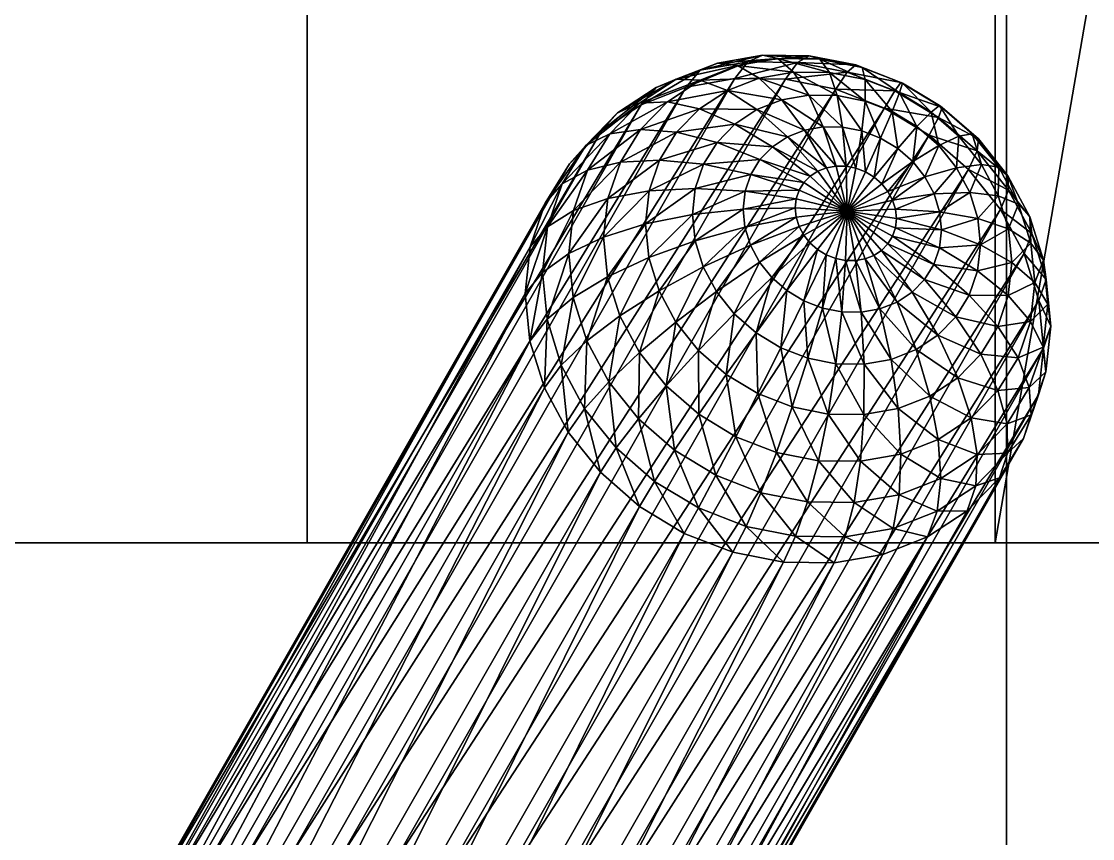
# Model space of a CAD drawing. Header units: millimetres. Extents: x -510 to 550, y -577 to 577.
# Drawn here: x -154.33 to -106.13, y -183.3 to -146.53 of the extents above; entities that cross this region are included whole.
import ezdxf

# ---------------------------------------------------------------- set-up
doc = ezdxf.new("R2010")
doc.units = ezdxf.units.MM
for name, color, linetype, true_color in [('base_visual_1', 7, 'Continuous', 0x5c6b75), ('base_visual_3', 7, 'Continuous', 0x1f2b36), ('structure_right_backrest_anchor', 7, 'Continuous', 0x5c6b75)]:
    doc.layers.add(name, color=color, linetype=linetype, true_color=true_color)

msp = doc.modelspace()

# ---------------------------------------------------------------- linework, layer by layer
at = {"layer": 'base_visual_1', "true_color": 0x5c6b75}
for points in [[(-110, -190, 10), (150, 190, 10), (150, -190, 10)], [(-110, -190, 10), (-110, 190, 10), (150, 190, 10)], [(-110, -190, 80), (150, -190, 80), (150, 190, 80)], [(-110, -190, 80), (150, 190, 80), (-110, 190, 80)], [(-110, 190, 10), (-110, -190, 10), (-110, -190, 80)], [(-110, 190, 10), (-110, -190, 80), (-110, 190, 80)]]:
    msp.add_3dface(points, dxfattribs=at)
at = {"layer": 'base_visual_3', "true_color": 0x1f2b36}
for points in [[(-200.16, -170, 494.023), (-141.478, -170, 506.53), (-141.478, 170, 506.53)], [(-200.16, -170, 494.023), (-141.478, 170, 506.53), (-200.16, 170, 494.023)], [(-110.522, 170, 73.47), (-110.522, -170, 73.47), (-200.16, -170, 494.023)], [(-110.522, 170, 73.47), (-200.16, -170, 494.023), (-200.16, 170, 494.023)], [(-51.84, -170, 85.977), (-51.84, 170, 85.977), (-141.478, 170, 506.53)], [(-51.84, -170, 85.977), (-141.478, 170, 506.53), (-141.478, -170, 506.53)], [(-110.522, -170, 73.47), (-51.84, 170, 85.977), (-51.84, -170, 85.977)], [(-110.522, -170, 73.47), (-110.522, 170, 73.47), (-51.84, 170, 85.977)], [(-110.522, -170, 73.47), (-141.478, -170, 506.53), (-200.16, -170, 494.023)], [(-110.522, -170, 73.47), (-51.84, -170, 85.977), (-141.478, -170, 506.53)]]:
    msp.add_3dface(points, dxfattribs=at)
at = {"layer": 'structure_right_backrest_anchor', "true_color": 0x5c6b75}
for points in [[(-125.771, -149.502, 45.702), (-123.789, -148.726, 46.593), (-123.008, -148.399, 44.398)], [(-125.771, -149.502, 45.702), (-123.008, -148.399, 44.398), (-124.875, -149.13, 43.559)], [(-124.875, -149.13, 43.559), (-123.008, -148.399, 44.398), (-122.112, -148.518, 42.226)], [(-124.424, -149.486, 48.727), (-122.233, -149.099, 49.492), (-121.64, -148.346, 47.343)], [(-124.424, -149.486, 48.727), (-121.64, -148.346, 47.343), (-123.789, -148.726, 46.593)], [(-123.789, -148.726, 46.593), (-121.64, -148.346, 47.343), (-120.985, -148.041, 45.105)], [(-123.789, -148.726, 46.593), (-120.985, -148.041, 45.105), (-123.008, -148.399, 44.398)], [(-123.008, -148.399, 44.398), (-120.985, -148.041, 45.105), (-120.291, -148.196, 42.862)], [(-123.008, -148.399, 44.398), (-120.291, -148.196, 42.862), (-122.112, -148.518, 42.226)], [(-122.233, -149.099, 49.492), (-119.408, -148.377, 47.924), (-121.64, -148.346, 47.343)], [(-122.233, -149.099, 49.492), (-119.957, -149.13, 50.084), (-119.408, -148.377, 47.924)], [(-122.112, -148.518, 42.226), (-120.291, -148.196, 42.862), (-119.586, -148.804, 40.702)], [(-121.64, -148.346, 47.343), (-118.881, -148.07, 45.652), (-120.985, -148.041, 45.105)], [(-121.64, -148.346, 47.343), (-119.408, -148.377, 47.924), (-118.881, -148.07, 45.652)], [(-120.985, -148.041, 45.105), (-118.881, -148.07, 45.652), (-118.398, -148.222, 43.355)], [(-120.985, -148.041, 45.105), (-118.398, -148.222, 43.355), (-120.291, -148.196, 42.862)], [(-120.291, -148.196, 42.862), (-118.398, -148.222, 43.355), (-117.976, -148.826, 41.121)], [(-120.291, -148.196, 42.862), (-117.976, -148.826, 41.121), (-119.586, -148.804, 40.702)], [(-119.957, -149.13, 50.084), (-117.177, -148.817, 48.314), (-119.408, -148.377, 47.924)], [(-119.408, -148.377, 47.924), (-116.78, -148.485, 46.019), (-118.881, -148.07, 45.652)], [(-119.408, -148.377, 47.924), (-117.177, -148.817, 48.314), (-116.78, -148.485, 46.019)], [(-118.881, -148.07, 45.652), (-116.78, -148.485, 46.019), (-116.507, -148.595, 43.685)], [(-118.881, -148.07, 45.652), (-116.507, -148.595, 43.685), (-118.398, -148.222, 43.355)], [(-118.398, -148.222, 43.355), (-116.507, -148.595, 43.685), (-116.368, -149.144, 41.402)], [(-118.398, -148.222, 43.355), (-116.368, -149.144, 41.402), (-117.976, -148.826, 41.121)], [(-126.444, -150.278, 47.819), (-124.424, -149.486, 48.727), (-123.789, -148.726, 46.593)], [(-126.444, -150.278, 47.819), (-123.789, -148.726, 46.593), (-125.771, -149.502, 45.702)], [(-124.875, -149.13, 43.559), (-122.112, -148.518, 42.226), (-123.792, -149.176, 41.471)], [(-123.792, -149.176, 41.471), (-122.112, -148.518, 42.226), (-121.135, -149.078, 40.161)], [(-122.112, -148.518, 42.226), (-119.586, -148.804, 40.702), (-121.135, -149.078, 40.161)], [(-121.135, -149.078, 40.161), (-119.586, -148.804, 40.702), (-118.897, -149.842, 38.707)], [(-119.957, -149.13, 50.084), (-117.682, -149.58, 50.481), (-117.177, -148.817, 48.314)], [(-119.586, -148.804, 40.702), (-117.976, -148.826, 41.121), (-117.632, -149.86, 39.036)], [(-119.586, -148.804, 40.702), (-117.632, -149.86, 39.036), (-118.897, -149.842, 38.707)], [(-117.976, -148.826, 41.121), (-116.368, -149.144, 41.402), (-116.369, -150.109, 39.256)], [(-117.976, -148.826, 41.121), (-116.369, -150.109, 39.256), (-117.632, -149.86, 39.036)], [(-117.682, -149.58, 50.481), (-115.033, -149.651, 48.496), (-117.177, -148.817, 48.314)], [(-117.177, -148.817, 48.314), (-114.761, -149.27, 46.191), (-116.78, -148.485, 46.019)], [(-117.177, -148.817, 48.314), (-115.033, -149.651, 48.496), (-114.761, -149.27, 46.191)], [(-116.78, -148.485, 46.019), (-114.761, -149.27, 46.191), (-114.689, -149.302, 43.84)], [(-116.78, -148.485, 46.019), (-114.689, -149.302, 43.84), (-116.507, -148.595, 43.685)], [(-116.507, -148.595, 43.685), (-114.689, -149.302, 43.84), (-114.822, -149.745, 41.533)], [(-116.507, -148.595, 43.685), (-114.822, -149.745, 41.533), (-116.368, -149.144, 41.402)], [(-144.424, -184.486, 123.727), (-142.233, -184.099, 124.492), (-122.233, -149.099, 49.492)], [(-144.424, -184.486, 123.727), (-122.233, -149.099, 49.492), (-124.424, -149.486, 48.727)], [(-142.233, -184.099, 124.492), (-119.957, -149.13, 50.084), (-122.233, -149.099, 49.492)], [(-142.233, -184.099, 124.492), (-139.957, -184.13, 125.084), (-119.957, -149.13, 50.084)], [(-139.957, -184.13, 125.084), (-117.682, -149.58, 50.481), (-119.957, -149.13, 50.084)], [(-127.509, -150.645, 44.705), (-125.771, -149.502, 45.702), (-124.875, -149.13, 43.559)], [(-127.509, -150.645, 44.705), (-124.875, -149.13, 43.559), (-126.513, -150.206, 42.62)], [(-126.513, -150.206, 42.62), (-124.875, -149.13, 43.559), (-123.792, -149.176, 41.471)], [(-126.513, -150.206, 42.62), (-123.792, -149.176, 41.471), (-125.266, -150.144, 40.626)], [(-125.266, -150.144, 40.626), (-123.792, -149.176, 41.471), (-122.564, -149.637, 39.519)], [(-123.792, -149.176, 41.471), (-121.135, -149.078, 40.161), (-122.564, -149.637, 39.519)], [(-122.564, -149.637, 39.519), (-121.135, -149.078, 40.161), (-120.114, -150.057, 38.282)], [(-121.135, -149.078, 40.161), (-118.897, -149.842, 38.707), (-120.114, -150.057, 38.282)], [(-116.368, -149.144, 41.402), (-115.154, -150.581, 39.36), (-116.369, -150.109, 39.256)], [(-116.368, -149.144, 41.402), (-114.822, -149.745, 41.533), (-115.154, -150.581, 39.36)], [(-115.033, -149.651, 48.496), (-112.901, -150.395, 46.162), (-114.761, -149.27, 46.191)], [(-114.689, -149.302, 43.84), (-113.399, -150.605, 41.511), (-114.822, -149.745, 41.533)], [(-114.761, -149.27, 46.191), (-112.901, -150.395, 46.162), (-113.016, -150.314, 43.814)], [(-114.761, -149.27, 46.191), (-113.016, -150.314, 43.814), (-114.689, -149.302, 43.84)], [(-114.689, -149.302, 43.84), (-113.016, -150.314, 43.814), (-113.399, -150.605, 41.511)], [(-146.444, -185.278, 122.819), (-144.424, -184.486, 123.727), (-124.424, -149.486, 48.727)], [(-146.444, -185.278, 122.819), (-124.424, -149.486, 48.727), (-126.444, -150.278, 47.819)], [(-139.957, -184.13, 125.084), (-137.682, -184.58, 125.481), (-117.682, -149.58, 50.481)], [(-137.682, -184.58, 125.481), (-115.496, -150.429, 50.667), (-117.682, -149.58, 50.481)], [(-128.217, -151.443, 46.802), (-126.444, -150.278, 47.819), (-125.771, -149.502, 45.702)], [(-128.217, -151.443, 46.802), (-125.771, -149.502, 45.702), (-127.509, -150.645, 44.705)], [(-125.266, -150.144, 40.626), (-122.564, -149.637, 39.519), (-123.817, -150.461, 38.8)], [(-123.817, -150.461, 38.8), (-122.564, -149.637, 39.519), (-121.237, -150.497, 37.777)], [(-122.564, -149.637, 39.519), (-120.114, -150.057, 38.282), (-121.237, -150.497, 37.777)], [(-120.114, -150.057, 38.282), (-118.897, -149.842, 38.707), (-118.25, -151.271, 36.954)], [(-118.897, -149.842, 38.707), (-117.632, -149.86, 39.036), (-117.379, -151.283, 37.18)], [(-118.897, -149.842, 38.707), (-117.379, -151.283, 37.18), (-118.25, -151.271, 36.954)], [(-117.682, -149.58, 50.481), (-115.496, -150.429, 50.667), (-115.033, -149.651, 48.496)], [(-117.632, -149.86, 39.036), (-116.369, -150.109, 39.256), (-116.509, -151.455, 37.332)], [(-117.632, -149.86, 39.036), (-116.509, -151.455, 37.332), (-117.379, -151.283, 37.18)], [(-115.496, -150.429, 50.667), (-113.059, -150.845, 48.465), (-115.033, -149.651, 48.496)], [(-114.822, -149.745, 41.533), (-114.036, -151.258, 39.342), (-115.154, -150.581, 39.36)], [(-115.033, -149.651, 48.496), (-113.059, -150.845, 48.465), (-112.901, -150.395, 46.162)], [(-114.822, -149.745, 41.533), (-113.399, -150.605, 41.511), (-114.036, -151.258, 39.342)], [(-148.217, -186.443, 121.802), (-146.444, -185.278, 122.819), (-126.444, -150.278, 47.819)], [(-148.217, -186.443, 121.802), (-126.444, -150.278, 47.819), (-128.217, -151.443, 46.802)], [(-128.939, -152.11, 43.641), (-127.509, -150.645, 44.705), (-126.513, -150.206, 42.62)], [(-128.939, -152.11, 43.641), (-126.513, -150.206, 42.62), (-127.859, -151.587, 41.617)], [(-127.859, -151.587, 41.617), (-126.513, -150.206, 42.62), (-125.266, -150.144, 40.626)], [(-127.859, -151.587, 41.617), (-125.266, -150.144, 40.626), (-126.478, -151.386, 39.723)], [(-126.478, -151.386, 39.723), (-125.266, -150.144, 40.626), (-123.817, -150.461, 38.8)], [(-121.237, -150.497, 37.777), (-120.114, -150.057, 38.282), (-119.089, -151.419, 36.661)], [(-120.114, -150.057, 38.282), (-118.25, -151.271, 36.954), (-119.089, -151.419, 36.661)], [(-116.369, -150.109, 39.256), (-115.672, -151.78, 37.403), (-116.509, -151.455, 37.332)], [(-116.369, -150.109, 39.256), (-115.154, -150.581, 39.36), (-115.672, -151.78, 37.403)], [(-113.016, -150.314, 43.814), (-112.153, -151.693, 41.336), (-113.399, -150.605, 41.511)], [(-112.901, -150.395, 46.162), (-111.551, -151.593, 43.607), (-113.016, -150.314, 43.814)], [(-113.016, -150.314, 43.814), (-111.551, -151.593, 43.607), (-112.153, -151.693, 41.336)], [(-137.682, -184.58, 125.481), (-135.496, -185.429, 125.667), (-115.496, -150.429, 50.667)], [(-135.496, -185.429, 125.667), (-113.484, -151.647, 50.636), (-115.496, -150.429, 50.667)], [(-129.674, -152.937, 45.716), (-128.217, -151.443, 46.802), (-127.509, -150.645, 44.705)], [(-129.674, -152.937, 45.716), (-127.509, -150.645, 44.705), (-128.939, -152.11, 43.641)], [(-126.478, -151.386, 39.723), (-123.817, -150.461, 38.8), (-124.848, -151.517, 38.033)], [(-124.848, -151.517, 38.033), (-123.817, -150.461, 38.8), (-122.222, -151.144, 37.213)], [(-123.817, -150.461, 38.8), (-121.237, -150.497, 37.777), (-122.222, -151.144, 37.213)], [(-122.222, -151.144, 37.213), (-121.237, -150.497, 37.777), (-119.862, -151.722, 36.313)], [(-121.237, -150.497, 37.777), (-119.089, -151.419, 36.661), (-119.862, -151.722, 36.313)], [(-115.154, -150.581, 39.36), (-114.902, -152.246, 37.391), (-115.672, -151.78, 37.403)], [(-115.496, -150.429, 50.667), (-113.484, -151.647, 50.636), (-113.059, -150.845, 48.465)], [(-115.154, -150.581, 39.36), (-114.036, -151.258, 39.342), (-114.902, -152.246, 37.391)], [(-113.399, -150.605, 41.511), (-113.057, -152.113, 39.205), (-114.036, -151.258, 39.342)], [(-113.484, -151.647, 50.636), (-111.331, -152.354, 48.222), (-113.059, -150.845, 48.465)], [(-113.399, -150.605, 41.511), (-112.153, -151.693, 41.336), (-113.057, -152.113, 39.205)], [(-113.059, -150.845, 48.465), (-111.273, -151.816, 45.933), (-112.901, -150.395, 46.162)], [(-113.059, -150.845, 48.465), (-111.331, -152.354, 48.222), (-111.273, -151.816, 45.933)], [(-112.901, -150.395, 46.162), (-111.273, -151.816, 45.933), (-111.551, -151.593, 43.607)], [(-124.848, -151.517, 38.033), (-122.222, -151.144, 37.213), (-123.031, -151.974, 36.609)], [(-123.031, -151.974, 36.609), (-122.222, -151.144, 37.213), (-120.541, -152.168, 35.924)], [(-122.222, -151.144, 37.213), (-119.862, -151.722, 36.313), (-120.541, -152.168, 35.924)], [(-119.089, -151.419, 36.661), (-118.25, -151.271, 36.954), (-117.671, -153.035, 35.509)], [(-118.25, -151.271, 36.954), (-117.379, -151.283, 37.18), (-117.227, -153.042, 35.625)], [(-118.25, -151.271, 36.954), (-117.227, -153.042, 35.625), (-117.671, -153.035, 35.509)], [(-117.379, -151.283, 37.18), (-116.509, -151.455, 37.332), (-116.783, -153.129, 35.702)], [(-117.379, -151.283, 37.18), (-116.783, -153.129, 35.702), (-117.227, -153.042, 35.625)], [(-114.036, -151.258, 39.342), (-114.228, -152.835, 37.296), (-114.902, -152.246, 37.391)], [(-114.036, -151.258, 39.342), (-113.057, -152.113, 39.205), (-114.228, -152.835, 37.296)], [(-149.674, -187.937, 120.716), (-148.217, -186.443, 121.802), (-128.217, -151.443, 46.802)], [(-149.674, -187.937, 120.716), (-128.217, -151.443, 46.802), (-129.674, -152.937, 45.716)], [(-135.496, -185.429, 125.667), (-133.484, -186.647, 125.636), (-113.484, -151.647, 50.636)], [(-133.484, -186.647, 125.636), (-111.722, -153.185, 50.388), (-113.484, -151.647, 50.636)], [(-130.003, -153.841, 42.549), (-128.939, -152.11, 43.641), (-127.859, -151.587, 41.617)], [(-130.003, -153.841, 42.549), (-127.859, -151.587, 41.617), (-128.862, -153.218, 40.588)], [(-128.862, -153.218, 40.588), (-127.859, -151.587, 41.617), (-126.478, -151.386, 39.723)], [(-128.862, -153.218, 40.588), (-126.478, -151.386, 39.723), (-127.38, -152.854, 38.798)], [(-127.38, -152.854, 38.798), (-126.478, -151.386, 39.723), (-124.848, -151.517, 38.033)], [(-127.38, -152.854, 38.798), (-124.848, -151.517, 38.033), (-125.615, -152.766, 37.245)], [(-125.615, -152.766, 37.245), (-124.848, -151.517, 38.033), (-123.031, -151.974, 36.609)], [(-120.541, -152.168, 35.924), (-119.862, -151.722, 36.313), (-118.493, -153.265, 35.183)], [(-119.862, -151.722, 36.313), (-119.089, -151.419, 36.661), (-118.099, -153.111, 35.36)], [(-119.862, -151.722, 36.313), (-118.099, -153.111, 35.36), (-118.493, -153.265, 35.183)], [(-119.089, -151.419, 36.661), (-117.671, -153.035, 35.509), (-118.099, -153.111, 35.36)], [(-116.509, -151.455, 37.332), (-116.357, -153.295, 35.739), (-116.783, -153.129, 35.702)], [(-116.509, -151.455, 37.332), (-115.672, -151.78, 37.403), (-116.357, -153.295, 35.739)], [(-115.672, -151.78, 37.403), (-115.964, -153.532, 35.733), (-116.357, -153.295, 35.739)], [(-115.672, -151.78, 37.403), (-114.902, -152.246, 37.391), (-115.964, -153.532, 35.733)], [(-113.484, -151.647, 50.636), (-111.722, -153.185, 50.388), (-111.331, -152.354, 48.222)], [(-112.153, -151.693, 41.336), (-112.255, -153.113, 38.952), (-113.057, -152.113, 39.205)], [(-112.153, -151.693, 41.336), (-111.132, -152.966, 41.014), (-112.255, -153.113, 38.952)], [(-111.551, -151.593, 43.607), (-111.132, -152.966, 41.014), (-112.153, -151.693, 41.336)], [(-111.273, -151.816, 45.933), (-110.35, -153.09, 43.229), (-111.551, -151.593, 43.607)], [(-111.551, -151.593, 43.607), (-110.35, -153.09, 43.229), (-111.132, -152.966, 41.014)], [(-130.76, -154.702, 44.603), (-129.674, -152.937, 45.716), (-128.939, -152.11, 43.641)], [(-130.76, -154.702, 44.603), (-128.939, -152.11, 43.641), (-130.003, -153.841, 42.549)], [(-125.615, -152.766, 37.245), (-123.031, -151.974, 36.609), (-123.634, -152.955, 35.991)], [(-123.634, -152.955, 35.991), (-123.031, -151.974, 36.609), (-121.098, -152.74, 35.509)], [(-123.031, -151.974, 36.609), (-120.541, -152.168, 35.924), (-121.098, -152.74, 35.509)], [(-121.098, -152.74, 35.509), (-120.541, -152.168, 35.924), (-118.839, -153.493, 34.985)], [(-120.541, -152.168, 35.924), (-118.493, -153.265, 35.183), (-118.839, -153.493, 34.985)], [(-114.902, -152.246, 37.391), (-115.62, -153.833, 35.684), (-115.964, -153.532, 35.733)], [(-114.902, -152.246, 37.391), (-114.228, -152.835, 37.296), (-115.62, -153.833, 35.684)], [(-113.057, -152.113, 39.205), (-113.675, -153.524, 37.122), (-114.228, -152.835, 37.296)], [(-113.057, -152.113, 39.205), (-112.255, -153.113, 38.952), (-113.675, -153.524, 37.122)], [(-111.331, -152.354, 48.222), (-109.939, -153.48, 45.512), (-111.273, -151.816, 45.933)], [(-111.273, -151.816, 45.933), (-109.939, -153.48, 45.512), (-110.35, -153.09, 43.229)], [(-127.939, -154.491, 37.885), (-127.38, -152.854, 38.798), (-125.615, -152.766, 37.245)], [(-127.939, -154.491, 37.885), (-125.615, -152.766, 37.245), (-126.09, -154.158, 36.469)], [(-126.09, -154.158, 36.469), (-125.615, -152.766, 37.245), (-123.634, -152.955, 35.991)], [(-123.634, -152.955, 35.991), (-121.098, -152.74, 35.509), (-121.513, -153.415, 35.083)], [(-121.513, -153.415, 35.083), (-121.098, -152.74, 35.509), (-119.123, -153.784, 34.773)], [(-121.098, -152.74, 35.509), (-118.839, -153.493, 34.985), (-119.123, -153.784, 34.773)], [(-111.722, -153.185, 50.388), (-109.914, -154.12, 47.776), (-111.331, -152.354, 48.222)], [(-111.331, -152.354, 48.222), (-109.914, -154.12, 47.776), (-109.939, -153.48, 45.512)], [(-150.76, -189.702, 119.603), (-149.674, -187.937, 120.716), (-129.674, -152.937, 45.716)], [(-150.76, -189.702, 119.603), (-129.674, -152.937, 45.716), (-130.76, -154.702, 44.603)], [(-133.484, -186.647, 125.636), (-131.722, -188.185, 125.388), (-111.722, -153.185, 50.388)], [(-131.722, -188.185, 125.388), (-110.278, -154.986, 49.933), (-111.722, -153.185, 50.388)], [(-130.662, -155.772, 41.472), (-130.003, -153.841, 42.549), (-128.862, -153.218, 40.588)], [(-130.662, -155.772, 41.472), (-128.862, -153.218, 40.588), (-129.483, -155.037, 39.574)], [(-129.483, -155.037, 39.574), (-128.862, -153.218, 40.588), (-127.38, -152.854, 38.798)], [(-129.483, -155.037, 39.574), (-127.38, -152.854, 38.798), (-127.939, -154.491, 37.885)], [(-126.09, -154.158, 36.469), (-123.634, -152.955, 35.991), (-124.007, -154.049, 35.381)], [(-124.007, -154.049, 35.381), (-123.634, -152.955, 35.991), (-121.513, -153.415, 35.083)], [(-118.493, -153.265, 35.183), (-118.099, -153.111, 35.36), (-117.181, -155.067, 34.43)], [(-118.099, -153.111, 35.36), (-117.671, -153.035, 35.509), (-117.181, -155.067, 34.43)], [(-117.671, -153.035, 35.509), (-117.227, -153.042, 35.625), (-117.181, -155.067, 34.43)], [(-117.227, -153.042, 35.625), (-116.783, -153.129, 35.702), (-117.181, -155.067, 34.43)], [(-116.783, -153.129, 35.702), (-116.357, -153.295, 35.739), (-117.181, -155.067, 34.43)], [(-114.228, -152.835, 37.296), (-115.339, -154.184, 35.595), (-115.62, -153.833, 35.684)], [(-114.228, -152.835, 37.296), (-113.675, -153.524, 37.122), (-115.339, -154.184, 35.595)], [(-112.255, -153.113, 38.952), (-113.266, -154.287, 36.876), (-113.675, -153.524, 37.122)], [(-112.255, -153.113, 38.952), (-111.66, -154.22, 38.594), (-113.266, -154.287, 36.876)], [(-111.132, -152.966, 41.014), (-111.66, -154.22, 38.594), (-112.255, -153.113, 38.952)], [(-111.722, -153.185, 50.388), (-110.278, -154.986, 49.933), (-109.914, -154.12, 47.776)], [(-111.132, -152.966, 41.014), (-110.375, -154.376, 40.558), (-111.66, -154.22, 38.594)], [(-110.35, -153.09, 43.229), (-110.375, -154.376, 40.558), (-111.132, -152.966, 41.014)], [(-110.35, -153.09, 43.229), (-109.46, -154.748, 42.693), (-110.375, -154.376, 40.558)], [(-109.939, -153.48, 45.512), (-109.46, -154.748, 42.693), (-110.35, -153.09, 43.229)], [(-124.007, -154.049, 35.381), (-121.513, -153.415, 35.083), (-121.771, -154.169, 34.663)], [(-121.771, -154.169, 34.663), (-121.513, -153.415, 35.083), (-119.335, -154.129, 34.556)], [(-121.513, -153.415, 35.083), (-119.123, -153.784, 34.773), (-119.335, -154.129, 34.556)], [(-119.123, -153.784, 34.773), (-118.839, -153.493, 34.985), (-117.181, -155.067, 34.43)], [(-118.839, -153.493, 34.985), (-118.493, -153.265, 35.183), (-117.181, -155.067, 34.43)], [(-116.357, -153.295, 35.739), (-115.964, -153.532, 35.733), (-117.181, -155.067, 34.43)], [(-115.964, -153.532, 35.733), (-115.62, -153.833, 35.684), (-117.181, -155.067, 34.43)], [(-113.675, -153.524, 37.122), (-115.13, -154.573, 35.47), (-115.339, -154.184, 35.595)], [(-113.675, -153.524, 37.122), (-113.266, -154.287, 36.876), (-115.13, -154.573, 35.47)], [(-109.914, -154.12, 47.776), (-108.95, -155.321, 44.917), (-109.939, -153.48, 45.512)], [(-109.939, -153.48, 45.512), (-108.95, -155.321, 44.917), (-109.46, -154.748, 42.693)], [(-131.432, -156.671, 43.505), (-130.76, -154.702, 44.603), (-130.003, -153.841, 42.549)], [(-131.432, -156.671, 43.505), (-130.003, -153.841, 42.549), (-130.662, -155.772, 41.472)], [(-128.132, -156.235, 37.02), (-127.939, -154.491, 37.885), (-126.09, -154.158, 36.469)], [(-128.132, -156.235, 37.02), (-126.09, -154.158, 36.469), (-126.255, -155.641, 35.733)], [(-126.255, -155.641, 35.733), (-126.09, -154.158, 36.469), (-124.007, -154.049, 35.381)], [(-126.255, -155.641, 35.733), (-124.007, -154.049, 35.381), (-124.137, -155.214, 34.803)], [(-124.137, -155.214, 34.803), (-124.007, -154.049, 35.381), (-121.771, -154.169, 34.663)], [(-124.137, -155.214, 34.803), (-121.771, -154.169, 34.663), (-121.86, -154.971, 34.264)], [(-121.86, -154.971, 34.264), (-121.771, -154.169, 34.663), (-119.466, -154.513, 34.342)], [(-121.771, -154.169, 34.663), (-119.335, -154.129, 34.556), (-119.466, -154.513, 34.342)], [(-119.466, -154.513, 34.342), (-119.335, -154.129, 34.556), (-117.181, -155.067, 34.43)], [(-119.335, -154.129, 34.556), (-119.123, -153.784, 34.773), (-117.181, -155.067, 34.43)], [(-115.62, -153.833, 35.684), (-115.339, -154.184, 35.595), (-117.181, -155.067, 34.43)], [(-115.339, -154.184, 35.595), (-115.13, -154.573, 35.47), (-117.181, -155.067, 34.43)], [(-111.66, -154.22, 38.594), (-113.015, -155.094, 36.566), (-113.266, -154.287, 36.876)], [(-111.66, -154.22, 38.594), (-111.296, -155.392, 38.144), (-113.015, -155.094, 36.566)], [(-110.375, -154.376, 40.558), (-111.296, -155.392, 38.144), (-111.66, -154.22, 38.594)], [(-110.278, -154.986, 49.933), (-108.865, -156.075, 47.143), (-109.914, -154.12, 47.776)], [(-109.914, -154.12, 47.776), (-108.865, -156.075, 47.143), (-108.95, -155.321, 44.917)], [(-151.432, -191.671, 118.505), (-150.76, -189.702, 119.603), (-130.76, -154.702, 44.603)], [(-151.432, -191.671, 118.505), (-130.76, -154.702, 44.603), (-131.432, -156.671, 43.505)], [(-129.698, -156.974, 38.613), (-129.483, -155.037, 39.574), (-127.939, -154.491, 37.885)], [(-129.698, -156.974, 38.613), (-127.939, -154.491, 37.885), (-128.132, -156.235, 37.02)], [(-121.86, -154.971, 34.264), (-119.466, -154.513, 34.342), (-119.511, -154.922, 34.139)], [(-119.511, -154.922, 34.139), (-119.466, -154.513, 34.342), (-117.181, -155.067, 34.43)], [(-115.13, -154.573, 35.47), (-115.002, -154.984, 35.312), (-117.181, -155.067, 34.43)], [(-113.266, -154.287, 36.876), (-115.002, -154.984, 35.312), (-115.13, -154.573, 35.47)], [(-113.266, -154.287, 36.876), (-113.015, -155.094, 36.566), (-115.002, -154.984, 35.312)], [(-110.375, -154.376, 40.558), (-109.912, -155.867, 39.986), (-111.296, -155.392, 38.144)], [(-109.46, -154.748, 42.693), (-109.912, -155.867, 39.986), (-110.375, -154.376, 40.558)], [(-131.722, -188.185, 125.388), (-130.278, -189.986, 124.933), (-110.278, -154.986, 49.933)], [(-130.89, -157.829, 40.451), (-130.662, -155.772, 41.472), (-129.483, -155.037, 39.574)], [(-130.89, -157.829, 40.451), (-129.483, -155.037, 39.574), (-129.698, -156.974, 38.613)], [(-130.278, -189.986, 124.933), (-109.207, -156.979, 49.288), (-110.278, -154.986, 49.933)], [(-124.017, -156.405, 34.279), (-124.137, -155.214, 34.803), (-121.86, -154.971, 34.264)], [(-124.017, -156.405, 34.279), (-121.86, -154.971, 34.264), (-121.777, -155.792, 33.903)], [(-121.777, -155.792, 33.903), (-121.86, -154.971, 34.264), (-119.511, -154.922, 34.139)], [(-121.777, -155.792, 33.903), (-119.511, -154.922, 34.139), (-119.469, -155.34, 33.955)], [(-119.469, -155.34, 33.955), (-119.511, -154.922, 34.139), (-117.181, -155.067, 34.43)], [(-119.341, -155.752, 33.797), (-119.469, -155.34, 33.955), (-117.181, -155.067, 34.43)], [(-119.132, -156.14, 33.671), (-119.341, -155.752, 33.797), (-117.181, -155.067, 34.43)], [(-118.851, -156.492, 33.582), (-119.132, -156.14, 33.671), (-117.181, -155.067, 34.43)], [(-118.507, -156.792, 33.534), (-118.851, -156.492, 33.582), (-117.181, -155.067, 34.43)], [(-118.114, -157.029, 33.527), (-118.507, -156.792, 33.534), (-117.181, -155.067, 34.43)], [(-117.688, -157.195, 33.564), (-118.114, -157.029, 33.527), (-117.181, -155.067, 34.43)], [(-117.244, -157.283, 33.641), (-117.688, -157.195, 33.564), (-117.181, -155.067, 34.43)], [(-116.8, -157.289, 33.757), (-117.244, -157.283, 33.641), (-117.181, -155.067, 34.43)], [(-115.002, -154.984, 35.312), (-114.96, -155.403, 35.128), (-117.181, -155.067, 34.43)], [(-115.978, -157.059, 34.083), (-116.372, -157.213, 33.906), (-117.181, -155.067, 34.43)], [(-116.372, -157.213, 33.906), (-116.8, -157.289, 33.757), (-117.181, -155.067, 34.43)], [(-114.96, -155.403, 35.128), (-115.005, -155.812, 34.925), (-117.181, -155.067, 34.43)], [(-115.005, -155.812, 34.925), (-115.136, -156.196, 34.711), (-117.181, -155.067, 34.43)], [(-115.136, -156.196, 34.711), (-115.348, -156.54, 34.493), (-117.181, -155.067, 34.43)], [(-115.348, -156.54, 34.493), (-115.632, -156.832, 34.282), (-117.181, -155.067, 34.43)], [(-115.632, -156.832, 34.282), (-115.978, -157.059, 34.083), (-117.181, -155.067, 34.43)], [(-113.015, -155.094, 36.566), (-114.96, -155.403, 35.128), (-115.002, -154.984, 35.312)], [(-113.015, -155.094, 36.566), (-112.932, -155.914, 36.205), (-114.96, -155.403, 35.128)], [(-111.296, -155.392, 38.144), (-112.932, -155.914, 36.205), (-113.015, -155.094, 36.566)], [(-110.278, -154.986, 49.933), (-109.207, -156.979, 49.288), (-108.865, -156.075, 47.143)], [(-109.46, -154.748, 42.693), (-108.915, -156.501, 42.02), (-109.912, -155.867, 39.986)], [(-108.95, -155.321, 44.917), (-108.915, -156.501, 42.02), (-109.46, -154.748, 42.693)], [(-127.953, -158.018, 36.235), (-128.132, -156.235, 37.02), (-126.255, -155.641, 35.733)], [(-127.953, -158.018, 36.235), (-126.255, -155.641, 35.733), (-126.102, -157.157, 35.066)], [(-126.102, -157.157, 35.066), (-126.255, -155.641, 35.733), (-124.137, -155.214, 34.803)], [(-126.102, -157.157, 35.066), (-124.137, -155.214, 34.803), (-124.017, -156.405, 34.279)], [(-121.526, -156.599, 33.594), (-121.777, -155.792, 33.903), (-119.469, -155.34, 33.955)], [(-121.526, -156.599, 33.594), (-119.469, -155.34, 33.955), (-119.341, -155.752, 33.797)], [(-112.932, -155.914, 36.205), (-115.005, -155.812, 34.925), (-114.96, -155.403, 35.128)], [(-111.296, -155.392, 38.144), (-111.176, -156.583, 37.62), (-112.932, -155.914, 36.205)], [(-109.912, -155.867, 39.986), (-111.176, -156.583, 37.62), (-111.296, -155.392, 38.144)], [(-108.865, -156.075, 47.143), (-108.344, -157.27, 44.169), (-108.95, -155.321, 44.917)], [(-108.95, -155.321, 44.917), (-108.344, -157.27, 44.169), (-108.915, -156.501, 42.02)], [(-131.664, -158.768, 42.465), (-131.432, -156.671, 43.505), (-130.662, -155.772, 41.472)], [(-131.664, -158.768, 42.465), (-130.662, -155.772, 41.472), (-130.89, -157.829, 40.451)], [(-123.653, -157.577, 33.829), (-124.017, -156.405, 34.279), (-121.777, -155.792, 33.903)], [(-123.653, -157.577, 33.829), (-121.777, -155.792, 33.903), (-121.526, -156.599, 33.594)], [(-121.117, -157.362, 33.347), (-121.526, -156.599, 33.594), (-119.341, -155.752, 33.797)], [(-121.117, -157.362, 33.347), (-119.341, -155.752, 33.797), (-119.132, -156.14, 33.671)], [(-120.564, -158.051, 33.173), (-121.117, -157.362, 33.347), (-119.132, -156.14, 33.671)], [(-120.564, -158.051, 33.173), (-119.132, -156.14, 33.671), (-118.851, -156.492, 33.582)], [(-113.021, -156.717, 35.807), (-115.136, -156.196, 34.711), (-115.005, -155.812, 34.925)], [(-112.932, -155.914, 36.205), (-113.021, -156.717, 35.807), (-115.005, -155.812, 34.925)], [(-111.176, -156.583, 37.62), (-113.021, -156.717, 35.807), (-112.932, -155.914, 36.205)], [(-109.912, -155.867, 39.986), (-109.759, -157.383, 39.319), (-111.176, -156.583, 37.62)], [(-108.915, -156.501, 42.02), (-109.759, -157.383, 39.319), (-109.912, -155.867, 39.986)], [(-109.207, -156.979, 49.288), (-108.222, -158.143, 46.35), (-108.865, -156.075, 47.143)], [(-108.865, -156.075, 47.143), (-108.222, -158.143, 46.35), (-108.344, -157.27, 44.169)], [(-129.498, -158.955, 37.741), (-129.698, -156.974, 38.613), (-128.132, -156.235, 37.02)], [(-129.498, -158.955, 37.741), (-128.132, -156.235, 37.02), (-127.953, -158.018, 36.235)], [(-125.639, -158.648, 34.494), (-126.102, -157.157, 35.066), (-124.017, -156.405, 34.279)], [(-125.639, -158.648, 34.494), (-124.017, -156.405, 34.279), (-123.653, -157.577, 33.829)], [(-123.058, -158.684, 33.471), (-123.653, -157.577, 33.829), (-121.526, -156.599, 33.594)], [(-123.058, -158.684, 33.471), (-121.526, -156.599, 33.594), (-121.117, -157.362, 33.347)], [(-119.89, -158.639, 33.078), (-120.564, -158.051, 33.173), (-118.851, -156.492, 33.582)], [(-119.89, -158.639, 33.078), (-118.851, -156.492, 33.582), (-118.507, -156.792, 33.534)], [(-113.694, -158.146, 34.96), (-115.632, -156.832, 34.282), (-115.348, -156.54, 34.493)], [(-113.278, -157.47, 35.386), (-115.348, -156.54, 34.493), (-115.136, -156.196, 34.711)], [(-113.278, -157.47, 35.386), (-113.694, -158.146, 34.96), (-115.348, -156.54, 34.493)], [(-113.021, -156.717, 35.807), (-113.278, -157.47, 35.386), (-115.136, -156.196, 34.711)], [(-111.176, -156.583, 37.62), (-111.305, -157.748, 37.042), (-113.021, -156.717, 35.807)], [(-109.759, -157.383, 39.319), (-111.305, -157.748, 37.042), (-111.176, -156.583, 37.62)], [(-108.915, -156.501, 42.02), (-108.736, -158.284, 41.236), (-109.759, -157.383, 39.319)], [(-108.344, -157.27, 44.169), (-108.736, -158.284, 41.236), (-108.915, -156.501, 42.02)], [(-151.664, -193.768, 117.465), (-151.432, -191.671, 118.505), (-131.432, -156.671, 43.505)], [(-151.664, -193.768, 117.465), (-131.432, -156.671, 43.505), (-131.664, -158.768, 42.465)], [(-130.679, -159.932, 39.526), (-130.89, -157.829, 40.451), (-129.698, -156.974, 38.613)], [(-130.679, -159.932, 39.526), (-129.698, -156.974, 38.613), (-129.498, -158.955, 37.741)], [(-130.278, -189.986, 124.933), (-129.207, -191.979, 124.288), (-109.207, -156.979, 49.288)], [(-129.207, -191.979, 124.288), (-108.551, -159.088, 48.479), (-109.207, -156.979, 49.288)], [(-119.119, -159.105, 33.066), (-119.89, -158.639, 33.078), (-118.507, -156.792, 33.534)], [(-119.119, -159.105, 33.066), (-118.507, -156.792, 33.534), (-118.114, -157.029, 33.527)], [(-118.283, -159.431, 33.137), (-119.119, -159.105, 33.066), (-118.114, -157.029, 33.527)], [(-118.283, -159.431, 33.137), (-118.114, -157.029, 33.527), (-117.688, -157.195, 33.564)], [(-114.93, -159.163, 34.156), (-116.372, -157.213, 33.906), (-115.978, -157.059, 34.083)], [(-114.251, -158.718, 34.545), (-115.978, -157.059, 34.083), (-115.632, -156.832, 34.282)], [(-114.251, -158.718, 34.545), (-114.93, -159.163, 34.156), (-115.978, -157.059, 34.083)], [(-113.694, -158.146, 34.96), (-114.251, -158.718, 34.545), (-115.632, -156.832, 34.282)], [(-111.305, -157.748, 37.042), (-113.278, -157.47, 35.386), (-113.021, -156.717, 35.807)], [(-109.207, -156.979, 49.288), (-108.551, -159.088, 48.479), (-108.222, -158.143, 46.35)], [(-127.408, -159.772, 35.562), (-127.953, -158.018, 36.235), (-126.102, -157.157, 35.066)], [(-127.408, -159.772, 35.562), (-126.102, -157.157, 35.066), (-125.639, -158.648, 34.494)], [(-124.882, -160.058, 34.038), (-125.639, -158.648, 34.494), (-123.653, -157.577, 33.829)], [(-124.882, -160.058, 34.038), (-123.653, -157.577, 33.829), (-123.058, -158.684, 33.471)], [(-122.256, -159.685, 33.218), (-123.058, -158.684, 33.471), (-121.117, -157.362, 33.347)], [(-122.256, -159.685, 33.218), (-121.117, -157.362, 33.347), (-120.564, -158.051, 33.173)], [(-117.412, -159.602, 33.289), (-118.283, -159.431, 33.137), (-117.688, -157.195, 33.564)], [(-117.412, -159.602, 33.289), (-117.688, -157.195, 33.564), (-117.244, -157.283, 33.641)], [(-116.541, -159.615, 33.516), (-117.412, -159.602, 33.289), (-117.244, -157.283, 33.641)], [(-116.541, -159.615, 33.516), (-117.244, -157.283, 33.641), (-116.8, -157.289, 33.757)], [(-115.703, -159.466, 33.808), (-116.8, -157.289, 33.757), (-116.372, -157.213, 33.906)], [(-115.703, -159.466, 33.808), (-116.541, -159.615, 33.516), (-116.8, -157.289, 33.757)], [(-114.93, -159.163, 34.156), (-115.703, -159.466, 33.808), (-116.372, -157.213, 33.906)], [(-111.679, -158.842, 36.432), (-113.694, -158.146, 34.96), (-113.278, -157.47, 35.386)], [(-111.305, -157.748, 37.042), (-111.679, -158.842, 36.432), (-113.278, -157.47, 35.386)], [(-109.759, -157.383, 39.319), (-109.924, -158.866, 38.583), (-111.305, -157.748, 37.042)], [(-108.736, -158.284, 41.236), (-109.924, -158.866, 38.583), (-109.759, -157.383, 39.319)], [(-108.344, -157.27, 44.169), (-108.145, -159.251, 43.297), (-108.736, -158.284, 41.236)], [(-108.222, -158.143, 46.35), (-108.145, -159.251, 43.297), (-108.344, -157.27, 44.169)], [(-131.449, -160.912, 41.521), (-131.664, -158.768, 42.465), (-130.89, -157.829, 40.451)], [(-131.449, -160.912, 41.521), (-130.89, -157.829, 40.451), (-130.679, -159.932, 39.526)], [(-128.893, -160.904, 36.993), (-129.498, -158.955, 37.741), (-127.953, -158.018, 36.235)], [(-128.893, -160.904, 36.993), (-127.953, -158.018, 36.235), (-127.408, -159.772, 35.562)], [(-121.277, -160.539, 33.08), (-122.256, -159.685, 33.218), (-120.564, -158.051, 33.173)], [(-121.277, -160.539, 33.08), (-120.564, -158.051, 33.173), (-119.89, -158.639, 33.078)], [(-109.924, -158.866, 38.583), (-111.679, -158.842, 36.432), (-111.305, -157.748, 37.042)], [(-112.282, -159.823, 35.813), (-114.251, -158.718, 34.545), (-113.694, -158.146, 34.96)], [(-111.679, -158.842, 36.432), (-112.282, -159.823, 35.813), (-113.694, -158.146, 34.96)], [(-108.736, -158.284, 41.236), (-108.929, -160.028, 40.371), (-109.924, -158.866, 38.583)], [(-108.145, -159.251, 43.297), (-108.929, -160.028, 40.371), (-108.736, -158.284, 41.236)], [(-108.551, -159.088, 48.479), (-108.01, -160.246, 45.425), (-108.222, -158.143, 46.35)], [(-108.222, -158.143, 46.35), (-108.01, -160.246, 45.425), (-108.145, -159.251, 43.297)], [(-151.449, -195.912, 116.521), (-151.664, -193.768, 117.465), (-131.664, -158.768, 42.465)], [(-151.449, -195.912, 116.521), (-131.664, -158.768, 42.465), (-131.449, -160.912, 41.521)], [(-130.036, -162.001, 38.732), (-130.679, -159.932, 39.526), (-129.498, -158.955, 37.741)], [(-130.036, -162.001, 38.732), (-129.498, -158.955, 37.741), (-128.893, -160.904, 36.993)], [(-126.518, -161.429, 35.026), (-127.408, -159.772, 35.562), (-125.639, -158.648, 34.494)], [(-126.518, -161.429, 35.026), (-125.639, -158.648, 34.494), (-124.882, -160.058, 34.038)], [(-123.861, -161.331, 33.716), (-124.882, -160.058, 34.038), (-123.058, -158.684, 33.471)], [(-123.861, -161.331, 33.716), (-123.058, -158.684, 33.471), (-122.256, -159.685, 33.218)], [(-120.158, -161.216, 33.063), (-121.277, -160.539, 33.08), (-119.89, -158.639, 33.078)], [(-120.158, -161.216, 33.063), (-119.89, -158.639, 33.078), (-119.119, -159.105, 33.066)], [(-113.091, -160.653, 35.21), (-114.93, -159.163, 34.156), (-114.251, -158.718, 34.545)], [(-112.282, -159.823, 35.813), (-113.091, -160.653, 35.21), (-114.251, -158.718, 34.545)], [(-110.399, -160.258, 37.806), (-112.282, -159.823, 35.813), (-111.679, -158.842, 36.432)], [(-109.924, -158.866, 38.583), (-110.399, -160.258, 37.806), (-111.679, -158.842, 36.432)], [(-108.929, -160.028, 40.371), (-110.399, -160.258, 37.806), (-109.924, -158.866, 38.583)], [(-129.207, -191.979, 124.288), (-128.551, -194.088, 123.479), (-108.551, -159.088, 48.479)], [(-128.551, -194.088, 123.479), (-108.336, -161.232, 47.535), (-108.551, -159.088, 48.479)], [(-118.944, -161.688, 33.166), (-120.158, -161.216, 33.063), (-119.119, -159.105, 33.066)], [(-118.944, -161.688, 33.166), (-119.119, -159.105, 33.066), (-118.283, -159.431, 33.137)], [(-117.68, -161.938, 33.387), (-118.944, -161.688, 33.166), (-118.283, -159.431, 33.137)], [(-117.68, -161.938, 33.387), (-118.283, -159.431, 33.137), (-117.412, -159.602, 33.289)], [(-115.199, -161.74, 34.141), (-116.541, -159.615, 33.516), (-115.703, -159.466, 33.808)], [(-114.076, -161.3, 34.645), (-115.703, -159.466, 33.808), (-114.93, -159.163, 34.156)], [(-114.076, -161.3, 34.645), (-115.199, -161.74, 34.141), (-115.703, -159.466, 33.808)], [(-113.091, -160.653, 35.21), (-114.076, -161.3, 34.645), (-114.93, -159.163, 34.156)], [(-108.145, -159.251, 43.297), (-108.36, -161.188, 42.336), (-108.929, -160.028, 40.371)], [(-108.551, -159.088, 48.479), (-108.336, -161.232, 47.535), (-108.01, -160.246, 45.425)], [(-108.01, -160.246, 45.425), (-108.36, -161.188, 42.336), (-108.145, -159.251, 43.297)], [(-130.793, -163.021, 40.712), (-131.449, -160.912, 41.521), (-130.679, -159.932, 39.526)], [(-130.793, -163.021, 40.712), (-130.679, -159.932, 39.526), (-130.036, -162.001, 38.732)], [(-127.904, -162.745, 36.398), (-128.893, -160.904, 36.993), (-127.408, -159.772, 35.562)], [(-127.904, -162.745, 36.398), (-127.408, -159.772, 35.562), (-126.518, -161.429, 35.026)], [(-122.615, -162.419, 33.541), (-123.861, -161.331, 33.716), (-122.256, -159.685, 33.218)], [(-122.615, -162.419, 33.541), (-122.256, -159.685, 33.218), (-121.277, -160.539, 33.08)], [(-116.416, -161.955, 33.716), (-117.68, -161.938, 33.387), (-117.412, -159.602, 33.289)], [(-116.416, -161.955, 33.716), (-117.412, -159.602, 33.289), (-116.541, -159.615, 33.516)], [(-115.199, -161.74, 34.141), (-116.416, -161.955, 33.716), (-116.541, -159.615, 33.516)], [(-111.166, -161.507, 37.019), (-113.091, -160.653, 35.21), (-112.282, -159.823, 35.813)], [(-110.399, -160.258, 37.806), (-111.166, -161.507, 37.019), (-112.282, -159.823, 35.813)], [(-125.317, -162.926, 34.648), (-126.518, -161.429, 35.026), (-124.882, -160.058, 34.038)], [(-125.317, -162.926, 34.648), (-124.882, -160.058, 34.038), (-123.861, -161.331, 33.716)], [(-109.488, -161.665, 39.458), (-111.166, -161.507, 37.019), (-110.399, -160.258, 37.806)], [(-108.929, -160.028, 40.371), (-109.488, -161.665, 39.458), (-110.399, -160.258, 37.806)], [(-108.36, -161.188, 42.336), (-109.488, -161.665, 39.458), (-108.929, -160.028, 40.371)], [(-108.01, -160.246, 45.425), (-108.238, -162.303, 44.404), (-108.36, -161.188, 42.336)], [(-108.336, -161.232, 47.535), (-108.238, -162.303, 44.404), (-108.01, -160.246, 45.425)], [(-150.793, -198.021, 115.712), (-151.449, -195.912, 116.521), (-131.449, -160.912, 41.521)], [(-150.793, -198.021, 115.712), (-131.449, -160.912, 41.521), (-130.793, -163.021, 40.712)], [(-128.986, -163.956, 38.1), (-130.036, -162.001, 38.732), (-128.893, -160.904, 36.993)], [(-128.986, -163.956, 38.1), (-128.893, -160.904, 36.993), (-127.904, -162.745, 36.398)], [(-121.191, -163.28, 33.519), (-122.615, -162.419, 33.541), (-121.277, -160.539, 33.08)], [(-121.191, -163.28, 33.519), (-121.277, -160.539, 33.08), (-120.158, -161.216, 33.063)], [(-112.196, -162.563, 36.252), (-114.076, -161.3, 34.645), (-113.091, -160.653, 35.21)], [(-111.166, -161.507, 37.019), (-112.196, -162.563, 36.252), (-113.091, -160.653, 35.21)], [(-128.551, -194.088, 123.479), (-128.336, -196.232, 122.535), (-108.336, -161.232, 47.535)], [(-128.336, -196.232, 122.535), (-108.568, -163.329, 46.495), (-108.336, -161.232, 47.535)], [(-126.57, -164.408, 35.977), (-127.904, -162.745, 36.398), (-126.518, -161.429, 35.026)], [(-126.57, -164.408, 35.977), (-126.518, -161.429, 35.026), (-125.317, -162.926, 34.648)], [(-123.852, -164.205, 34.442), (-125.317, -162.926, 34.648), (-123.861, -161.331, 33.716)], [(-123.852, -164.205, 34.442), (-123.861, -161.331, 33.716), (-122.615, -162.419, 33.541)], [(-119.646, -163.88, 33.65), (-121.191, -163.28, 33.519), (-120.158, -161.216, 33.063)], [(-119.646, -163.88, 33.65), (-120.158, -161.216, 33.063), (-118.944, -161.688, 33.166)], [(-113.45, -163.387, 35.533), (-115.199, -161.74, 34.141), (-114.076, -161.3, 34.645)], [(-112.196, -162.563, 36.252), (-113.45, -163.387, 35.533), (-114.076, -161.3, 34.645)], [(-108.36, -161.188, 42.336), (-108.981, -163.007, 41.322), (-109.488, -161.665, 39.458)], [(-108.238, -162.303, 44.404), (-108.981, -163.007, 41.322), (-108.36, -161.188, 42.336)], [(-108.336, -161.232, 47.535), (-108.568, -163.329, 46.495), (-108.238, -162.303, 44.404)], [(-118.037, -164.198, 33.931), (-119.646, -163.88, 33.65), (-118.944, -161.688, 33.166)], [(-118.037, -164.198, 33.931), (-118.944, -161.688, 33.166), (-117.68, -161.938, 33.387)], [(-114.879, -163.947, 34.891), (-116.416, -161.955, 33.716), (-115.199, -161.74, 34.141)], [(-113.45, -163.387, 35.533), (-114.879, -163.947, 34.891), (-115.199, -161.74, 34.141)], [(-110.39, -163.133, 38.532), (-112.196, -162.563, 36.252), (-111.166, -161.507, 37.019)], [(-109.488, -161.665, 39.458), (-110.39, -163.133, 38.532), (-111.166, -161.507, 37.019)], [(-108.981, -163.007, 41.322), (-110.39, -163.133, 38.532), (-109.488, -161.665, 39.458)], [(-129.722, -165.014, 40.067), (-130.793, -163.021, 40.712), (-130.036, -162.001, 38.732)], [(-129.722, -165.014, 40.067), (-130.036, -162.001, 38.732), (-128.986, -163.956, 38.1)], [(-116.428, -164.22, 34.35), (-118.037, -164.198, 33.931), (-117.68, -161.938, 33.387)], [(-116.428, -164.22, 34.35), (-117.68, -161.938, 33.387), (-116.416, -161.955, 33.716)], [(-114.879, -163.947, 34.891), (-116.428, -164.22, 34.35), (-116.416, -161.955, 33.716)], [(-108.238, -162.303, 44.404), (-108.897, -164.234, 43.327), (-108.981, -163.007, 41.322)], [(-108.568, -163.329, 46.495), (-108.897, -164.234, 43.327), (-108.238, -162.303, 44.404)], [(-127.569, -165.721, 37.654), (-128.986, -163.956, 38.1), (-127.904, -162.745, 36.398)], [(-127.569, -165.721, 37.654), (-127.904, -162.745, 36.398), (-126.57, -164.408, 35.977)], [(-122.179, -165.217, 34.415), (-123.852, -164.205, 34.442), (-122.615, -162.419, 33.541)], [(-122.179, -165.217, 34.415), (-122.615, -162.419, 33.541), (-121.191, -163.28, 33.519)], [(-111.602, -164.375, 37.629), (-113.45, -163.387, 35.533), (-112.196, -162.563, 36.252)], [(-110.39, -163.133, 38.532), (-111.602, -164.375, 37.629), (-112.196, -162.563, 36.252)], [(-149.722, -200.014, 115.067), (-150.793, -198.021, 115.712), (-130.793, -163.021, 40.712)], [(-149.722, -200.014, 115.067), (-130.793, -163.021, 40.712), (-129.722, -165.014, 40.067)], [(-128.336, -196.232, 122.535), (-128.568, -198.329, 121.495), (-108.568, -163.329, 46.495)], [(-128.568, -198.329, 121.495), (-109.24, -165.298, 45.397), (-108.568, -163.329, 46.495)], [(-124.942, -165.83, 35.748), (-126.57, -164.408, 35.977), (-125.317, -162.926, 34.648)], [(-124.942, -165.83, 35.748), (-125.317, -162.926, 34.648), (-123.852, -164.205, 34.442)], [(-120.361, -165.924, 34.57), (-122.179, -165.217, 34.415), (-121.191, -163.28, 33.519)], [(-120.361, -165.924, 34.57), (-121.191, -163.28, 33.519), (-119.646, -163.88, 33.65)], [(-109.983, -164.638, 40.293), (-111.602, -164.375, 37.629), (-110.39, -163.133, 38.532)], [(-108.981, -163.007, 41.322), (-109.983, -164.638, 40.293), (-110.39, -163.133, 38.532)], [(-108.897, -164.234, 43.327), (-109.983, -164.638, 40.293), (-108.981, -163.007, 41.322)], [(-108.568, -163.329, 46.495), (-109.24, -165.298, 45.397), (-108.897, -164.234, 43.327)], [(-113.076, -165.343, 36.784), (-114.879, -163.947, 34.891), (-113.45, -163.387, 35.533)], [(-111.602, -164.375, 37.629), (-113.076, -165.343, 36.784), (-113.45, -163.387, 35.533)], [(-128.278, -166.815, 39.612), (-129.722, -165.014, 40.067), (-128.986, -163.956, 38.1)], [(-128.278, -166.815, 39.612), (-128.986, -163.956, 38.1), (-127.569, -165.721, 37.654)], [(-123.082, -166.955, 35.719), (-124.942, -165.83, 35.748), (-123.852, -164.205, 34.442)], [(-123.082, -166.955, 35.719), (-123.852, -164.205, 34.442), (-122.179, -165.217, 34.415)], [(-118.47, -166.297, 34.9), (-120.361, -165.924, 34.57), (-119.646, -163.88, 33.65)], [(-118.47, -166.297, 34.9), (-119.646, -163.88, 33.65), (-118.037, -164.198, 33.931)], [(-116.577, -166.324, 35.393), (-118.47, -166.297, 34.9), (-118.037, -164.198, 33.931)], [(-116.577, -166.324, 35.393), (-118.037, -164.198, 33.931), (-116.428, -164.22, 34.35)], [(-114.756, -166.002, 36.029), (-116.577, -166.324, 35.393), (-116.428, -164.22, 34.35)], [(-114.756, -166.002, 36.029), (-116.428, -164.22, 34.35), (-114.879, -163.947, 34.891)], [(-113.076, -165.343, 36.784), (-114.756, -166.002, 36.029), (-114.879, -163.947, 34.891)], [(-108.897, -164.234, 43.327), (-109.962, -165.965, 42.235), (-109.983, -164.638, 40.293)], [(-109.24, -165.298, 45.397), (-109.962, -165.965, 42.235), (-108.897, -164.234, 43.327)], [(-125.841, -167.23, 37.41), (-127.569, -165.721, 37.654), (-126.57, -164.408, 35.977)], [(-125.841, -167.23, 37.41), (-126.57, -164.408, 35.977), (-124.942, -165.83, 35.748)], [(-111.33, -166.018, 39.29), (-113.076, -165.343, 36.784), (-111.602, -164.375, 37.629)], [(-109.983, -164.638, 40.293), (-111.33, -166.018, 39.29), (-111.602, -164.375, 37.629)], [(-109.962, -165.965, 42.235), (-111.33, -166.018, 39.29), (-109.983, -164.638, 40.293)], [(-148.278, -201.815, 114.612), (-149.722, -200.014, 115.067), (-129.722, -165.014, 40.067)], [(-148.278, -201.815, 114.612), (-129.722, -165.014, 40.067), (-128.278, -166.815, 39.612)], [(-128.568, -198.329, 121.495), (-129.24, -200.298, 120.397), (-109.24, -165.298, 45.397)], [(-129.24, -200.298, 120.397), (-110.326, -167.063, 44.284), (-109.24, -165.298, 45.397)], [(-121.063, -167.74, 35.891), (-123.082, -166.955, 35.719), (-122.179, -165.217, 34.415)], [(-121.063, -167.74, 35.891), (-122.179, -165.217, 34.415), (-120.361, -165.924, 34.57)], [(-109.24, -165.298, 45.397), (-110.326, -167.063, 44.284), (-109.962, -165.965, 42.235)], [(-126.516, -168.353, 39.364), (-128.278, -166.815, 39.612), (-127.569, -165.721, 37.654)], [(-126.516, -168.353, 39.364), (-127.569, -165.721, 37.654), (-125.841, -167.23, 37.41)], [(-112.968, -167.095, 38.351), (-114.756, -166.002, 36.029), (-113.076, -165.343, 36.784)], [(-111.33, -166.018, 39.29), (-112.968, -167.095, 38.351), (-113.076, -165.343, 36.784)], [(-123.867, -168.425, 37.379), (-125.841, -167.23, 37.41), (-124.942, -165.83, 35.748)], [(-123.867, -168.425, 37.379), (-124.942, -165.83, 35.748), (-123.082, -166.955, 35.719)], [(-118.961, -168.155, 36.258), (-121.063, -167.74, 35.891), (-120.361, -165.924, 34.57)], [(-118.961, -168.155, 36.258), (-120.361, -165.924, 34.57), (-118.47, -166.297, 34.9)], [(-114.834, -167.826, 37.512), (-116.577, -166.324, 35.393), (-114.756, -166.002, 36.029)], [(-112.968, -167.095, 38.351), (-114.834, -167.826, 37.512), (-114.756, -166.002, 36.029)], [(-111.391, -167.431, 41.17), (-112.968, -167.095, 38.351), (-111.33, -166.018, 39.29)], [(-110.326, -167.063, 44.284), (-111.391, -167.431, 41.17), (-109.962, -165.965, 42.235)], [(-109.962, -165.965, 42.235), (-111.391, -167.431, 41.17), (-111.33, -166.018, 39.29)], [(-116.858, -168.184, 36.805), (-118.961, -168.155, 36.258), (-118.47, -166.297, 34.9)], [(-116.858, -168.184, 36.805), (-118.47, -166.297, 34.9), (-116.577, -166.324, 35.393)], [(-114.834, -167.826, 37.512), (-116.858, -168.184, 36.805), (-116.577, -166.324, 35.393)], [(-146.516, -203.353, 114.364), (-148.278, -201.815, 114.612), (-128.278, -166.815, 39.612)], [(-146.516, -203.353, 114.364), (-128.278, -166.815, 39.612), (-126.516, -168.353, 39.364)], [(-129.24, -200.298, 120.397), (-130.326, -202.063, 119.284), (-110.326, -167.063, 44.284)], [(-130.326, -202.063, 119.284), (-111.783, -168.557, 43.198), (-110.326, -167.063, 44.284)], [(-124.504, -169.571, 39.333), (-126.516, -168.353, 39.364), (-125.841, -167.23, 37.41)], [(-124.504, -169.571, 39.333), (-125.841, -167.23, 37.41), (-123.867, -168.425, 37.379)], [(-121.724, -169.258, 37.562), (-123.867, -168.425, 37.379), (-123.082, -166.955, 35.719)], [(-121.724, -169.258, 37.562), (-123.082, -166.955, 35.719), (-121.063, -167.74, 35.891)], [(-113.13, -168.573, 40.173), (-114.834, -167.826, 37.512), (-112.968, -167.095, 38.351)], [(-111.391, -167.431, 41.17), (-113.13, -168.573, 40.173), (-112.968, -167.095, 38.351)], [(-110.326, -167.063, 44.284), (-111.783, -168.557, 43.198), (-111.391, -167.431, 41.17)], [(-111.783, -168.557, 43.198), (-113.13, -168.573, 40.173), (-111.391, -167.431, 41.17)], [(-119.493, -169.699, 37.952), (-121.724, -169.258, 37.562), (-121.063, -167.74, 35.891)], [(-119.493, -169.699, 37.952), (-121.063, -167.74, 35.891), (-118.961, -168.155, 36.258)], [(-117.26, -169.729, 38.532), (-119.493, -169.699, 37.952), (-118.961, -168.155, 36.258)], [(-117.26, -169.729, 38.532), (-118.961, -168.155, 36.258), (-116.858, -168.184, 36.805)], [(-115.111, -169.35, 39.283), (-117.26, -169.729, 38.532), (-116.858, -168.184, 36.805)], [(-115.111, -169.35, 39.283), (-116.858, -168.184, 36.805), (-114.834, -167.826, 37.512)], [(-113.13, -168.573, 40.173), (-115.111, -169.35, 39.283), (-114.834, -167.826, 37.512)], [(-144.504, -204.571, 114.333), (-146.516, -203.353, 114.364), (-126.516, -168.353, 39.364)], [(-144.504, -204.571, 114.333), (-126.516, -168.353, 39.364), (-124.504, -169.571, 39.333)], [(-130.326, -202.063, 119.284), (-131.783, -203.557, 118.198), (-111.783, -168.557, 43.198)], [(-131.783, -203.557, 118.198), (-113.556, -169.722, 42.181), (-111.783, -168.557, 43.198)], [(-122.318, -170.42, 39.519), (-124.504, -169.571, 39.333), (-123.867, -168.425, 37.379)], [(-122.318, -170.42, 39.519), (-123.867, -168.425, 37.379), (-121.724, -169.258, 37.562)], [(-113.556, -169.722, 42.181), (-115.111, -169.35, 39.283), (-113.13, -168.573, 40.173)], [(-111.783, -168.557, 43.198), (-113.556, -169.722, 42.181), (-113.13, -168.573, 40.173)], [(-142.318, -205.42, 114.519), (-144.504, -204.571, 114.333), (-124.504, -169.571, 39.333)], [(-142.318, -205.42, 114.519), (-124.504, -169.571, 39.333), (-122.318, -170.42, 39.519)], [(-120.043, -170.87, 39.916), (-122.318, -170.42, 39.519), (-121.724, -169.258, 37.562)], [(-120.043, -170.87, 39.916), (-121.724, -169.258, 37.562), (-119.493, -169.699, 37.952)], [(-115.576, -170.514, 41.273), (-117.26, -169.729, 38.532), (-115.111, -169.35, 39.283)], [(-113.556, -169.722, 42.181), (-115.576, -170.514, 41.273), (-115.111, -169.35, 39.283)], [(-133.556, -204.722, 117.181), (-115.576, -170.514, 41.273), (-113.556, -169.722, 42.181)], [(-131.783, -203.557, 118.198), (-133.556, -204.722, 117.181), (-113.556, -169.722, 42.181)], [(-117.767, -170.901, 40.508), (-120.043, -170.87, 39.916), (-119.493, -169.699, 37.952)], [(-117.767, -170.901, 40.508), (-119.493, -169.699, 37.952), (-117.26, -169.729, 38.532)], [(-115.576, -170.514, 41.273), (-117.767, -170.901, 40.508), (-117.26, -169.729, 38.532)], [(-140.043, -205.87, 114.916), (-142.318, -205.42, 114.519), (-122.318, -170.42, 39.519)], [(-140.043, -205.87, 114.916), (-122.318, -170.42, 39.519), (-120.043, -170.87, 39.916)], [(-133.556, -204.722, 117.181), (-135.576, -205.514, 116.273), (-115.576, -170.514, 41.273)], [(-135.576, -205.514, 116.273), (-117.767, -170.901, 40.508), (-115.576, -170.514, 41.273)], [(-137.767, -205.901, 115.508), (-140.043, -205.87, 114.916), (-120.043, -170.87, 39.916)], [(-137.767, -205.901, 115.508), (-120.043, -170.87, 39.916), (-117.767, -170.901, 40.508)], [(-135.576, -205.514, 116.273), (-137.767, -205.901, 115.508), (-117.767, -170.901, 40.508)]]:
    msp.add_3dface(points, dxfattribs=at)

doc.saveas('drawing.dxf')
